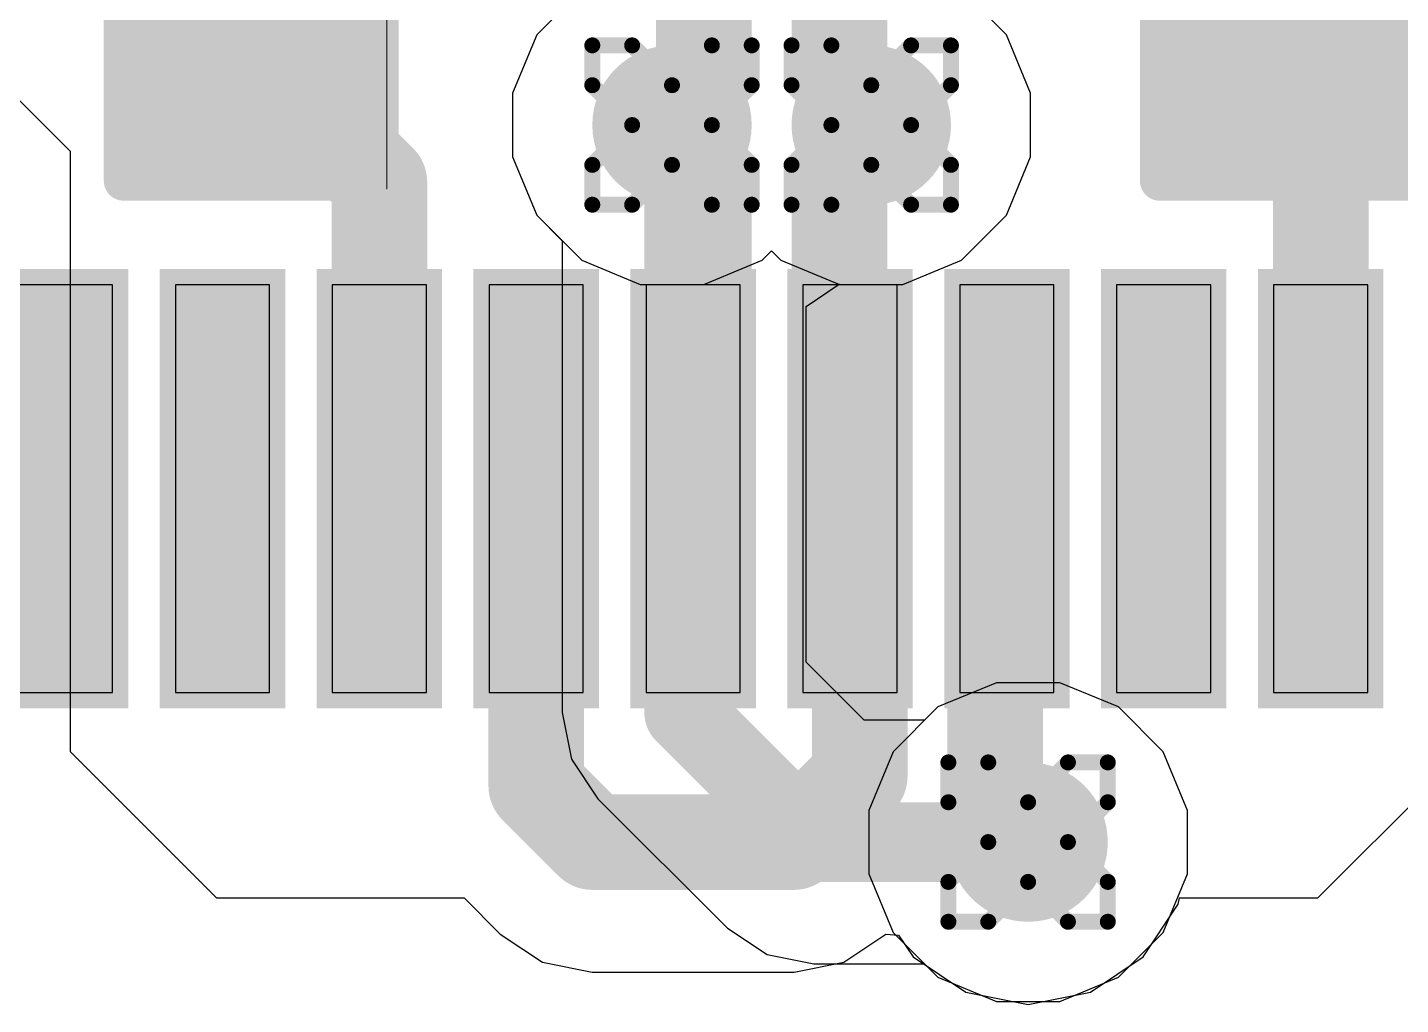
# Model space of a CAD drawing. Header units: inches. Extents: x -0.5 to 14, y -0.2 to 4.7.
# Drawn here: x 0.3329 to 0.5052, y 0.0666 to 0.1892 of the extents above; entities that cross this region are included whole.
import ezdxf

# ---------------------------------------------------------------- set-up
doc = ezdxf.new("R2010")
doc.units = ezdxf.units.IN
doc.header["$MEASUREMENT"] = 0
for name, color, linetype in [('Bottom Layer', 5, 'Continuous'), ('Drill Drawing', 1, 'Continuous'), ('GND', 16, 'Continuous'), ('POWER', 76, 'Continuous'), ('Top Layer', 1, 'Continuous'), ('Top Overlay', 2, 'Continuous'), ('Top Paste', 8, 'Continuous'), ('Top Solder', 216, 'Continuous'), ('Via Holes', 16, 'Continuous')]:
    doc.layers.add(name, color=color, linetype=linetype)

# ---------------------------------------------------------------- blocks, each defined once
blk = doc.blocks.new('KH_TYPE_C_16P_17')
at = {"layer": 'Top Layer'}
for points in [[(-0.09449, 0.12067), (-0.08268, 0.12067), (-0.08268, 0.06949), (-0.09449, 0.06949)], [(-0.07481, 0.12067), (-0.063, 0.12067), (-0.063, 0.06949), (-0.07481, 0.06949)], [(-0.05512, 0.12067), (-0.04331, 0.12067), (-0.04331, 0.06949), (-0.05512, 0.06949)], [(-0.03544, 0.12067), (-0.02363, 0.12067), (-0.02363, 0.06949), (-0.03544, 0.06949)], [(-0.01575, 0.12067), (-0.00394, 0.12067), (-0.00394, 0.06949), (-0.01575, 0.06949)], [(0.00393, 0.12067), (0.01574, 0.12067), (0.01574, 0.06949), (0.00393, 0.06949)], [(0.02362, 0.12067), (0.03543, 0.12067), (0.03543, 0.06949), (0.02362, 0.06949)], [(0.04329, 0.12067), (0.0551, 0.12067), (0.0551, 0.06949), (0.04329, 0.06949)], [(0.06299, 0.12067), (0.0748, 0.12067), (0.0748, 0.06949), (0.06299, 0.06949)]]:
    blk.add_hatch(color=1, dxfattribs=at).paths.add_polyline_path(points)
at = {"layer": 'Top Solder'}
for points in [[(-0.10827, 0.12264), (-0.09252, 0.12264), (-0.09252, 0.06752), (-0.10827, 0.06752)], [(-0.09646, 0.12264), (-0.08071, 0.12264), (-0.08071, 0.06752), (-0.09646, 0.06752)], [(-0.07678, 0.12264), (-0.06103, 0.12264), (-0.06103, 0.06752), (-0.07678, 0.06752)], [(-0.05709, 0.12264), (-0.04134, 0.12264), (-0.04134, 0.06752), (-0.05709, 0.06752)], [(-0.03741, 0.12264), (-0.02166, 0.12264), (-0.02166, 0.06752), (-0.03741, 0.06752)], [(-0.01772, 0.12264), (-0.00197, 0.12264), (-0.00197, 0.06752), (-0.01772, 0.06752)], [(0.00196, 0.12264), (0.01771, 0.12264), (0.01771, 0.06752), (0.00196, 0.06752)], [(0.02165, 0.12264), (0.0374, 0.12264), (0.0374, 0.06752), (0.02165, 0.06752)], [(0.04132, 0.12264), (0.05707, 0.12264), (0.05707, 0.06752), (0.04132, 0.06752)], [(0.06102, 0.12264), (0.07677, 0.12264), (0.07677, 0.06752), (0.06102, 0.06752)]]:
    blk.add_hatch(color=216, dxfattribs=at).paths.add_polyline_path(points)
at = {"layer": 'Top Paste'}
for p, q in [((-0.08268, 0.12067), (-0.1063, 0.12067)), ((-0.08268, 0.06949), (-0.08268, 0.12067)), ((-0.063, 0.12067), (-0.07481, 0.12067)), ((-0.07481, 0.12067), (-0.07481, 0.06949)), ((-0.063, 0.06949), (-0.063, 0.12067)), ((-0.04331, 0.12067), (-0.05512, 0.12067)), ((-0.05512, 0.12067), (-0.05512, 0.06949)), ((-0.04331, 0.06949), (-0.04331, 0.12067)), ((-0.02363, 0.12067), (-0.03544, 0.12067)), ((-0.03544, 0.12067), (-0.03544, 0.06949)), ((-0.02363, 0.06949), (-0.02363, 0.12067)), ((-0.00394, 0.12067), (-0.01575, 0.12067)), ((-0.01575, 0.12067), (-0.01575, 0.06949)), ((-0.00394, 0.06949), (-0.00394, 0.12067)), ((0.01574, 0.12067), (0.00393, 0.12067)), ((0.00393, 0.12067), (0.00393, 0.06949)), ((0.01574, 0.06949), (0.01574, 0.12067)), ((0.03543, 0.12067), (0.02362, 0.12067)), ((0.02362, 0.12067), (0.02362, 0.06949)), ((0.03543, 0.06949), (0.03543, 0.12067)), ((0.0551, 0.12067), (0.04329, 0.12067)), ((0.04329, 0.12067), (0.04329, 0.06949)), ((0.0551, 0.06949), (0.0551, 0.12067)), ((0.0748, 0.12067), (0.06299, 0.12067)), ((0.06299, 0.12067), (0.06299, 0.06949)), ((0.0748, 0.06949), (0.0748, 0.12067)), ((-0.09449, 0.06949), (-0.08268, 0.06949)), ((-0.07481, 0.06949), (-0.063, 0.06949)), ((-0.05512, 0.06949), (-0.04331, 0.06949)), ((-0.03544, 0.06949), (-0.02363, 0.06949)), ((-0.01575, 0.06949), (-0.00394, 0.06949)), ((0.00393, 0.06949), (0.01574, 0.06949)), ((0.02362, 0.06949), (0.03543, 0.06949)), ((0.04329, 0.06949), (0.0551, 0.06949)), ((0.06299, 0.06949), (0.0748, 0.06949))]:
    blk.add_line(p, q, dxfattribs=at)
blk = doc.blocks.new('R___0402_18')
at = {"layer": 'Top Layer'}
for points in [[(-0.0275, -0.0125), (-0.0275, 0.0125), (-0.0095, 0.0125), (-0.0095, -0.0125)], [(0.0095, -0.0125), (0.0095, 0.0125), (0.0275, 0.0125), (0.0275, -0.0125)]]:
    blk.add_hatch(color=1, dxfattribs=at).paths.add_polyline_path(points)
at = {"layer": 'Top Paste'}
for points in [[(-0.0275, -0.0125), (-0.0275, 0.0125), (-0.0095, 0.0125), (-0.0095, -0.0125)], [(0.0095, -0.0125), (0.0095, 0.0125), (0.0275, 0.0125), (0.0275, -0.0125)]]:
    blk.add_hatch(color=8, dxfattribs=at).paths.add_polyline_path(points)
at = {"layer": 'Top Solder'}
for points in [[(-0.02967, -0.01467), (-0.02967, 0.01467), (-0.00733, 0.01467), (-0.00733, -0.01467)], [(0.00733, -0.01467), (0.00733, 0.01467), (0.02967, 0.01467), (0.02967, -0.01467)]]:
    blk.add_hatch(color=216, dxfattribs=at).paths.add_polyline_path(points)
at = {"layer": 'Top Overlay'}
for points in [[(-0.031, 0.016, 0.005, 0.005, 0), (0.031, 0.016, 0.005, 0.005, 0)], [(-0.031, 0.016, 0.005, 0.005, 0), (-0.031, -0.016, 0.005, 0.005, 0)], [(0.031, 0.016, 0.005, 0.005, 0), (0.031, -0.016, 0.005, 0.005, 0)], [(-0.031, -0.016, 0.005, 0.005, 0), (0.031, -0.016, 0.005, 0.005, 0)], [(-0.032, -0.017, 0.000127, 0.000127, 0), (0.032, -0.017, 0.000127, 0.000127, 0)]]:
    blk.add_lwpolyline(points, format="xyseb", dxfattribs=at)
for points in [[(-0.03225, 0.016, 0.0025, 0.0025, 1), (-0.02975, 0.016, 0.0025, 0.0025, 1)], [(-0.03225, 0.016, 0.0025, 0.0025, 1), (-0.02975, 0.016, 0.0025, 0.0025, 1)], [(0.02975, 0.016, 0.0025, 0.0025, 1), (0.03225, 0.016, 0.0025, 0.0025, 1)], [(0.02975, 0.016, 0.0025, 0.0025, 1), (0.03225, 0.016, 0.0025, 0.0025, 1)], [(-0.03225, -0.016, 0.0025, 0.0025, 1), (-0.02975, -0.016, 0.0025, 0.0025, 1)], [(-0.03225, -0.016, 0.0025, 0.0025, 1), (-0.02975, -0.016, 0.0025, 0.0025, 1)], [(0.02975, -0.016, 0.0025, 0.0025, 1), (0.03225, -0.016, 0.0025, 0.0025, 1)], [(0.02975, -0.016, 0.0025, 0.0025, 1), (0.03225, -0.016, 0.0025, 0.0025, 1)], [(-0.03203, -0.017, 0.0000635, 0.0000635, 1), (-0.03197, -0.017, 0.0000635, 0.0000635, 1)], [(0.03197, -0.017, 0.0000635, 0.0000635, 1), (0.03203, -0.017, 0.0000635, 0.0000635, 1)]]:
    blk.add_lwpolyline(points, format="xyseb", close=True, dxfattribs=at)
blk = doc.blocks.new('R___0402_19')
at = {"layer": 'Top Layer'}
for points in [[(-0.0275, -0.0125), (-0.0275, 0.0125), (-0.0095, 0.0125), (-0.0095, -0.0125)], [(0.0095, -0.0125), (0.0095, 0.0125), (0.0275, 0.0125), (0.0275, -0.0125)]]:
    blk.add_hatch(color=1, dxfattribs=at).paths.add_polyline_path(points)
at = {"layer": 'Top Paste'}
for points in [[(-0.0275, -0.0125), (-0.0275, 0.0125), (-0.0095, 0.0125), (-0.0095, -0.0125)], [(0.0095, -0.0125), (0.0095, 0.0125), (0.0275, 0.0125), (0.0275, -0.0125)]]:
    blk.add_hatch(color=8, dxfattribs=at).paths.add_polyline_path(points)
at = {"layer": 'Top Solder'}
for points in [[(-0.02967, -0.01467), (-0.02967, 0.01467), (-0.00733, 0.01467), (-0.00733, -0.01467)], [(0.00733, -0.01467), (0.00733, 0.01467), (0.02967, 0.01467), (0.02967, -0.01467)]]:
    blk.add_hatch(color=216, dxfattribs=at).paths.add_polyline_path(points)
at = {"layer": 'Top Overlay'}
for points in [[(-0.031, 0.016, 0.005, 0.005, 0), (0.031, 0.016, 0.005, 0.005, 0)], [(-0.031, 0.016, 0.005, 0.005, 0), (-0.031, -0.016, 0.005, 0.005, 0)], [(0.031, 0.016, 0.005, 0.005, 0), (0.031, -0.016, 0.005, 0.005, 0)], [(-0.031, -0.016, 0.005, 0.005, 0), (0.031, -0.016, 0.005, 0.005, 0)], [(-0.032, -0.017, 0.000127, 0.000127, 0), (0.032, -0.017, 0.000127, 0.000127, 0)]]:
    blk.add_lwpolyline(points, format="xyseb", dxfattribs=at)
for points in [[(-0.03225, 0.016, 0.0025, 0.0025, 1), (-0.02975, 0.016, 0.0025, 0.0025, 1)], [(-0.03225, 0.016, 0.0025, 0.0025, 1), (-0.02975, 0.016, 0.0025, 0.0025, 1)], [(0.02975, 0.016, 0.0025, 0.0025, 1), (0.03225, 0.016, 0.0025, 0.0025, 1)], [(0.02975, 0.016, 0.0025, 0.0025, 1), (0.03225, 0.016, 0.0025, 0.0025, 1)], [(-0.03225, -0.016, 0.0025, 0.0025, 1), (-0.02975, -0.016, 0.0025, 0.0025, 1)], [(-0.03225, -0.016, 0.0025, 0.0025, 1), (-0.02975, -0.016, 0.0025, 0.0025, 1)], [(0.02975, -0.016, 0.0025, 0.0025, 1), (0.03225, -0.016, 0.0025, 0.0025, 1)], [(0.02975, -0.016, 0.0025, 0.0025, 1), (0.03225, -0.016, 0.0025, 0.0025, 1)], [(-0.03203, -0.017, 0.0000635, 0.0000635, 1), (-0.03197, -0.017, 0.0000635, 0.0000635, 1)], [(0.03197, -0.017, 0.0000635, 0.0000635, 1), (0.03203, -0.017, 0.0000635, 0.0000635, 1)]]:
    blk.add_lwpolyline(points, format="xyseb", close=True, dxfattribs=at)

msp = doc.modelspace()

# ---------------------------------------------------------------- hatches: boundary and pattern name
at = {"layer": 'Bottom Layer'}
h = msp.add_hatch(color=5, dxfattribs=at)
edge = h.paths.add_edge_path()
edge.add_arc((0.41379, 0.177), 0.01, 0, 360)
h = msp.add_hatch(color=5, dxfattribs=at)
edge = h.paths.add_edge_path()
edge.add_arc((0.43879, 0.177), 0.01, 0, 360)
h = msp.add_hatch(color=5, dxfattribs=at)
edge = h.paths.add_edge_path()
edge.add_arc((0.45847, 0.087), 0.01, 0, 360)
at = {"layer": 'GND'}
h = msp.add_hatch(color=16, dxfattribs=at)
edge = h.paths.add_edge_path()
edge.add_arc((0.41379, 0.177), 0.01, 0, 360)
h = msp.add_hatch(color=16, dxfattribs=at)
edge = h.paths.add_edge_path()
edge.add_arc((0.43879, 0.177), 0.01, 0, 360)
h = msp.add_hatch(color=16, dxfattribs=at)
edge = h.paths.add_edge_path()
edge.add_arc((0.45847, 0.087), 0.01, 0, 360)
at = {"layer": 'POWER'}
h = msp.add_hatch(color=76, dxfattribs=at)
edge = h.paths.add_edge_path()
edge.add_arc((0.41379, 0.177), 0.01, 0, 360)
h = msp.add_hatch(color=76, dxfattribs=at)
edge = h.paths.add_edge_path()
edge.add_arc((0.43879, 0.177), 0.01, 0, 360)
h = msp.add_hatch(color=76, dxfattribs=at)
edge = h.paths.add_edge_path()
edge.add_arc((0.45847, 0.087), 0.01, 0, 360)
at = {"layer": 'Top Layer'}
h = msp.add_hatch(color=1, dxfattribs=at)
edge = h.paths.add_edge_path()
edge.add_arc((0.41379, 0.177), 0.01, 0, 360)
h = msp.add_hatch(color=1, dxfattribs=at)
edge = h.paths.add_edge_path()
edge.add_arc((0.43879, 0.177), 0.01, 0, 360)
h = msp.add_hatch(color=1, dxfattribs=at)
edge = h.paths.add_edge_path()
edge.add_arc((0.45847, 0.087), 0.01, 0, 360)
at = {"layer": 'Via Holes'}
h = msp.add_hatch(color=7, dxfattribs=at)
edge = h.paths.add_edge_path()
edge.add_arc((0.41379, 0.177), 0.005, 0, 360)
h = msp.add_hatch(color=7, dxfattribs=at)
edge = h.paths.add_edge_path()
edge.add_arc((0.43879, 0.177), 0.005, 0, 360)
h = msp.add_hatch(color=7, dxfattribs=at)
edge = h.paths.add_edge_path()
edge.add_arc((0.45847, 0.087), 0.005, 0, 360)

# ---------------------------------------------------------------- linework, layer by layer
at = {"layer": 'Bottom Layer'}
for p, q in [((0.40246, 0.19396), (0.39683, 0.18833)), ((0.45574, 0.18833), (0.45012, 0.19396)), ((0.39683, 0.18833), (0.39379, 0.18098)), ((0.45879, 0.18098), (0.45574, 0.18833)), ((0.39379, 0.18098), (0.39379, 0.17302)), ((0.45879, 0.17302), (0.45879, 0.18098)), ((0.39379, 0.17302), (0.39683, 0.16567)), ((0.45574, 0.16567), (0.45879, 0.17302)), ((0.39683, 0.16567), (0.40003, 0.16248)), ((0.45012, 0.16004), (0.45574, 0.16567)), ((0.40003, 0.16248), (0.40003, 0.10325)), ((0.44277, 0.157), (0.45012, 0.16004)), ((0.43061, 0.15424), (0.43477, 0.15702)), ((0.43477, 0.15702), (0.43481, 0.157)), ((0.43481, 0.157), (0.44277, 0.157)), ((0.43061, 0.10959), (0.43061, 0.15424)), ((0.4379, 0.10229), (0.43061, 0.10959)), ((0.4545, 0.107), (0.44714, 0.10396)), ((0.46245, 0.107), (0.4545, 0.107)), ((0.4698, 0.10396), (0.46245, 0.107)), ((0.44714, 0.10396), (0.44548, 0.10229)), ((0.47543, 0.09833), (0.4698, 0.10396)), ((0.40003, 0.10325), (0.40119, 0.0974)), ((0.44548, 0.10229), (0.4379, 0.10229)), ((0.47847, 0.09098), (0.47543, 0.09833)), ((0.40119, 0.0974), (0.4045, 0.09244)), ((0.4045, 0.09244), (0.42076, 0.07619)), ((0.47847, 0.08302), (0.47847, 0.09098)), ((0.47543, 0.07567), (0.47847, 0.08302)), ((0.42076, 0.07619), (0.42572, 0.07287)), ((0.4698, 0.07004), (0.47543, 0.07567)), ((0.42572, 0.07287), (0.43157, 0.07171)), ((0.43157, 0.07171), (0.44548, 0.07171)), ((0.44548, 0.07171), (0.44714, 0.07004)), ((0.44714, 0.07004), (0.4545, 0.067)), ((0.46245, 0.067), (0.4698, 0.07004)), ((0.4545, 0.067), (0.46245, 0.067))]:
    msp.add_line(p, q, dxfattribs=at)
for points in [[(0.43479, 0.18316, 0.01, 0.01, 0), (0.43479, 0.29176, 0.01, 0.01, 0)], [(0.41779, 0.18316, 0.01, 0.01, 0), (0.41779, 0.28472, 0.01, 0.01, 0)], [(0.41379, 0.17916, 0.01, 0.01, 0), (0.41779, 0.18316, 0.01, 0.01, 0)], [(0.43479, 0.18316, 0.01, 0.01, 0), (0.43879, 0.17916, 0.01, 0.01, 0)], [(0.41379, 0.177, 0.01, 0.01, 0), (0.41379, 0.17916, 0.01, 0.01, 0)], [(0.43879, 0.177, 0.01, 0.01, 0), (0.43879, 0.17916, 0.01, 0.01, 0)], [(0.41379, 0.177, 0.01, 0.01, 0), (0.41532, 0.17547, 0.01, 0.01, 0)], [(0.41532, 0.10325, 0.01, 0.01, 0), (0.41532, 0.17547, 0.01, 0.01, 0)], [(0.41532, 0.10325, 0.01, 0.01, 0), (0.43157, 0.087, 0.01, 0.01, 0)], [(0.43157, 0.087, 0.01, 0.01, 0), (0.45847, 0.087, 0.01, 0.01, 0)]]:
    msp.add_lwpolyline(points, format="xyseb", dxfattribs=at)
for points in [[(0.41529, 0.18316, 0.005, 0.005, 1), (0.42029, 0.18316, 0.005, 0.005, 1)], [(0.41529, 0.18316, 0.005, 0.005, 1), (0.42029, 0.18316, 0.005, 0.005, 1)], [(0.43229, 0.18316, 0.005, 0.005, 1), (0.43729, 0.18316, 0.005, 0.005, 1)], [(0.43229, 0.18316, 0.005, 0.005, 1), (0.43729, 0.18316, 0.005, 0.005, 1)], [(0.41129, 0.17916, 0.005, 0.005, 1), (0.41629, 0.17916, 0.005, 0.005, 1)], [(0.41129, 0.17916, 0.005, 0.005, 1), (0.41629, 0.17916, 0.005, 0.005, 1)], [(0.43629, 0.17916, 0.005, 0.005, 1), (0.44129, 0.17916, 0.005, 0.005, 1)], [(0.43629, 0.17916, 0.005, 0.005, 1), (0.44129, 0.17916, 0.005, 0.005, 1)], [(0.41129, 0.177, 0.005, 0.005, 1), (0.41629, 0.177, 0.005, 0.005, 1)], [(0.41129, 0.177, 0.005, 0.005, 1), (0.41629, 0.177, 0.005, 0.005, 1)], [(0.43629, 0.177, 0.005, 0.005, 1), (0.44129, 0.177, 0.005, 0.005, 1)], [(0.41282, 0.17547, 0.005, 0.005, 1), (0.41782, 0.17547, 0.005, 0.005, 1)], [(0.41282, 0.17547, 0.005, 0.005, 1), (0.41782, 0.17547, 0.005, 0.005, 1)], [(0.41282, 0.10325, 0.005, 0.005, 1), (0.41782, 0.10325, 0.005, 0.005, 1)], [(0.41282, 0.10325, 0.005, 0.005, 1), (0.41782, 0.10325, 0.005, 0.005, 1)], [(0.42907, 0.087, 0.005, 0.005, 1), (0.43407, 0.087, 0.005, 0.005, 1)], [(0.42907, 0.087, 0.005, 0.005, 1), (0.43407, 0.087, 0.005, 0.005, 1)], [(0.45597, 0.087, 0.005, 0.005, 1), (0.46097, 0.087, 0.005, 0.005, 1)]]:
    msp.add_lwpolyline(points, format="xyseb", close=True, dxfattribs=at)
at = {"layer": 'Drill Drawing'}
for points in [[(0.40379, 0.182, 0.002, 0.002, 0), (0.40379, 0.187, 0.002, 0.002, 0)], [(0.40379, 0.187, 0.002, 0.002, 0), (0.40879, 0.187, 0.002, 0.002, 0)], [(0.40879, 0.187, 0.002, 0.002, 0), (0.41379, 0.182, 0.002, 0.002, 0)], [(0.41379, 0.182, 0.002, 0.002, 0), (0.41879, 0.187, 0.002, 0.002, 0)], [(0.41879, 0.187, 0.002, 0.002, 0), (0.42379, 0.187, 0.002, 0.002, 0)], [(0.42379, 0.182, 0.002, 0.002, 0), (0.42379, 0.187, 0.002, 0.002, 0)], [(0.42879, 0.182, 0.002, 0.002, 0), (0.42879, 0.187, 0.002, 0.002, 0)], [(0.42879, 0.187, 0.002, 0.002, 0), (0.43379, 0.187, 0.002, 0.002, 0)], [(0.43379, 0.187, 0.002, 0.002, 0), (0.43879, 0.182, 0.002, 0.002, 0)], [(0.43879, 0.182, 0.002, 0.002, 0), (0.44379, 0.187, 0.002, 0.002, 0)], [(0.44379, 0.187, 0.002, 0.002, 0), (0.44879, 0.187, 0.002, 0.002, 0)], [(0.44879, 0.182, 0.002, 0.002, 0), (0.44879, 0.187, 0.002, 0.002, 0)], [(0.40379, 0.182, 0.002, 0.002, 0), (0.40879, 0.177, 0.002, 0.002, 0)], [(0.41879, 0.177, 0.002, 0.002, 0), (0.42379, 0.182, 0.002, 0.002, 0)], [(0.42879, 0.182, 0.002, 0.002, 0), (0.43379, 0.177, 0.002, 0.002, 0)], [(0.44379, 0.177, 0.002, 0.002, 0), (0.44879, 0.182, 0.002, 0.002, 0)], [(0.40379, 0.172, 0.002, 0.002, 0), (0.40879, 0.177, 0.002, 0.002, 0)], [(0.41879, 0.177, 0.002, 0.002, 0), (0.42379, 0.172, 0.002, 0.002, 0)], [(0.42879, 0.172, 0.002, 0.002, 0), (0.43379, 0.177, 0.002, 0.002, 0)], [(0.44379, 0.177, 0.002, 0.002, 0), (0.44879, 0.172, 0.002, 0.002, 0)], [(0.40379, 0.167, 0.002, 0.002, 0), (0.40379, 0.172, 0.002, 0.002, 0)], [(0.40879, 0.167, 0.002, 0.002, 0), (0.41379, 0.172, 0.002, 0.002, 0)], [(0.41379, 0.172, 0.002, 0.002, 0), (0.41879, 0.167, 0.002, 0.002, 0)], [(0.42379, 0.167, 0.002, 0.002, 0), (0.42379, 0.172, 0.002, 0.002, 0)], [(0.42879, 0.167, 0.002, 0.002, 0), (0.42879, 0.172, 0.002, 0.002, 0)], [(0.43379, 0.167, 0.002, 0.002, 0), (0.43879, 0.172, 0.002, 0.002, 0)], [(0.43879, 0.172, 0.002, 0.002, 0), (0.44379, 0.167, 0.002, 0.002, 0)], [(0.44879, 0.167, 0.002, 0.002, 0), (0.44879, 0.172, 0.002, 0.002, 0)], [(0.40379, 0.167, 0.002, 0.002, 0), (0.40879, 0.167, 0.002, 0.002, 0)], [(0.41879, 0.167, 0.002, 0.002, 0), (0.42379, 0.167, 0.002, 0.002, 0)], [(0.42879, 0.167, 0.002, 0.002, 0), (0.43379, 0.167, 0.002, 0.002, 0)], [(0.44379, 0.167, 0.002, 0.002, 0), (0.44879, 0.167, 0.002, 0.002, 0)], [(0.44847, 0.092, 0.002, 0.002, 0), (0.44847, 0.097, 0.002, 0.002, 0)], [(0.44847, 0.097, 0.002, 0.002, 0), (0.45347, 0.097, 0.002, 0.002, 0)], [(0.45347, 0.097, 0.002, 0.002, 0), (0.45847, 0.092, 0.002, 0.002, 0)], [(0.45847, 0.092, 0.002, 0.002, 0), (0.46347, 0.097, 0.002, 0.002, 0)], [(0.46347, 0.097, 0.002, 0.002, 0), (0.46847, 0.097, 0.002, 0.002, 0)], [(0.46847, 0.092, 0.002, 0.002, 0), (0.46847, 0.097, 0.002, 0.002, 0)], [(0.44847, 0.092, 0.002, 0.002, 0), (0.45347, 0.087, 0.002, 0.002, 0)], [(0.46347, 0.087, 0.002, 0.002, 0), (0.46847, 0.092, 0.002, 0.002, 0)], [(0.44847, 0.082, 0.002, 0.002, 0), (0.45347, 0.087, 0.002, 0.002, 0)], [(0.46347, 0.087, 0.002, 0.002, 0), (0.46847, 0.082, 0.002, 0.002, 0)], [(0.44847, 0.077, 0.002, 0.002, 0), (0.44847, 0.082, 0.002, 0.002, 0)], [(0.45347, 0.077, 0.002, 0.002, 0), (0.45847, 0.082, 0.002, 0.002, 0)], [(0.45847, 0.082, 0.002, 0.002, 0), (0.46347, 0.077, 0.002, 0.002, 0)], [(0.46847, 0.077, 0.002, 0.002, 0), (0.46847, 0.082, 0.002, 0.002, 0)], [(0.44847, 0.077, 0.002, 0.002, 0), (0.45347, 0.077, 0.002, 0.002, 0)], [(0.46347, 0.077, 0.002, 0.002, 0), (0.46847, 0.077, 0.002, 0.002, 0)]]:
    msp.add_lwpolyline(points, format="xyseb", dxfattribs=at)
for points in [[(0.40329, 0.187, 0.001, 0.001, 1), (0.40429, 0.187, 0.001, 0.001, 1)], [(0.40329, 0.187, 0.001, 0.001, 1), (0.40429, 0.187, 0.001, 0.001, 1)], [(0.40829, 0.187, 0.001, 0.001, 1), (0.40929, 0.187, 0.001, 0.001, 1)], [(0.40829, 0.187, 0.001, 0.001, 1), (0.40929, 0.187, 0.001, 0.001, 1)], [(0.41829, 0.187, 0.001, 0.001, 1), (0.41929, 0.187, 0.001, 0.001, 1)], [(0.41829, 0.187, 0.001, 0.001, 1), (0.41929, 0.187, 0.001, 0.001, 1)], [(0.42329, 0.187, 0.001, 0.001, 1), (0.42429, 0.187, 0.001, 0.001, 1)], [(0.42329, 0.187, 0.001, 0.001, 1), (0.42429, 0.187, 0.001, 0.001, 1)], [(0.42829, 0.187, 0.001, 0.001, 1), (0.42929, 0.187, 0.001, 0.001, 1)], [(0.42829, 0.187, 0.001, 0.001, 1), (0.42929, 0.187, 0.001, 0.001, 1)], [(0.43329, 0.187, 0.001, 0.001, 1), (0.43429, 0.187, 0.001, 0.001, 1)], [(0.43329, 0.187, 0.001, 0.001, 1), (0.43429, 0.187, 0.001, 0.001, 1)], [(0.44329, 0.187, 0.001, 0.001, 1), (0.44429, 0.187, 0.001, 0.001, 1)], [(0.44329, 0.187, 0.001, 0.001, 1), (0.44429, 0.187, 0.001, 0.001, 1)], [(0.44829, 0.187, 0.001, 0.001, 1), (0.44929, 0.187, 0.001, 0.001, 1)], [(0.44829, 0.187, 0.001, 0.001, 1), (0.44929, 0.187, 0.001, 0.001, 1)], [(0.40329, 0.182, 0.001, 0.001, 1), (0.40429, 0.182, 0.001, 0.001, 1)], [(0.40329, 0.182, 0.001, 0.001, 1), (0.40429, 0.182, 0.001, 0.001, 1)], [(0.41329, 0.182, 0.001, 0.001, 1), (0.41429, 0.182, 0.001, 0.001, 1)], [(0.41329, 0.182, 0.001, 0.001, 1), (0.41429, 0.182, 0.001, 0.001, 1)], [(0.42329, 0.182, 0.001, 0.001, 1), (0.42429, 0.182, 0.001, 0.001, 1)], [(0.42329, 0.182, 0.001, 0.001, 1), (0.42429, 0.182, 0.001, 0.001, 1)], [(0.42829, 0.182, 0.001, 0.001, 1), (0.42929, 0.182, 0.001, 0.001, 1)], [(0.42829, 0.182, 0.001, 0.001, 1), (0.42929, 0.182, 0.001, 0.001, 1)], [(0.43829, 0.182, 0.001, 0.001, 1), (0.43929, 0.182, 0.001, 0.001, 1)], [(0.43829, 0.182, 0.001, 0.001, 1), (0.43929, 0.182, 0.001, 0.001, 1)], [(0.44829, 0.182, 0.001, 0.001, 1), (0.44929, 0.182, 0.001, 0.001, 1)], [(0.44829, 0.182, 0.001, 0.001, 1), (0.44929, 0.182, 0.001, 0.001, 1)], [(0.40829, 0.177, 0.001, 0.001, 1), (0.40929, 0.177, 0.001, 0.001, 1)], [(0.40829, 0.177, 0.001, 0.001, 1), (0.40929, 0.177, 0.001, 0.001, 1)], [(0.41829, 0.177, 0.001, 0.001, 1), (0.41929, 0.177, 0.001, 0.001, 1)], [(0.41829, 0.177, 0.001, 0.001, 1), (0.41929, 0.177, 0.001, 0.001, 1)], [(0.43329, 0.177, 0.001, 0.001, 1), (0.43429, 0.177, 0.001, 0.001, 1)], [(0.43329, 0.177, 0.001, 0.001, 1), (0.43429, 0.177, 0.001, 0.001, 1)], [(0.44329, 0.177, 0.001, 0.001, 1), (0.44429, 0.177, 0.001, 0.001, 1)], [(0.44329, 0.177, 0.001, 0.001, 1), (0.44429, 0.177, 0.001, 0.001, 1)], [(0.40329, 0.172, 0.001, 0.001, 1), (0.40429, 0.172, 0.001, 0.001, 1)], [(0.40329, 0.172, 0.001, 0.001, 1), (0.40429, 0.172, 0.001, 0.001, 1)], [(0.41329, 0.172, 0.001, 0.001, 1), (0.41429, 0.172, 0.001, 0.001, 1)], [(0.41329, 0.172, 0.001, 0.001, 1), (0.41429, 0.172, 0.001, 0.001, 1)], [(0.42329, 0.172, 0.001, 0.001, 1), (0.42429, 0.172, 0.001, 0.001, 1)], [(0.42329, 0.172, 0.001, 0.001, 1), (0.42429, 0.172, 0.001, 0.001, 1)], [(0.42829, 0.172, 0.001, 0.001, 1), (0.42929, 0.172, 0.001, 0.001, 1)], [(0.42829, 0.172, 0.001, 0.001, 1), (0.42929, 0.172, 0.001, 0.001, 1)], [(0.43829, 0.172, 0.001, 0.001, 1), (0.43929, 0.172, 0.001, 0.001, 1)], [(0.43829, 0.172, 0.001, 0.001, 1), (0.43929, 0.172, 0.001, 0.001, 1)], [(0.44829, 0.172, 0.001, 0.001, 1), (0.44929, 0.172, 0.001, 0.001, 1)], [(0.44829, 0.172, 0.001, 0.001, 1), (0.44929, 0.172, 0.001, 0.001, 1)], [(0.40329, 0.167, 0.001, 0.001, 1), (0.40429, 0.167, 0.001, 0.001, 1)], [(0.40329, 0.167, 0.001, 0.001, 1), (0.40429, 0.167, 0.001, 0.001, 1)], [(0.40829, 0.167, 0.001, 0.001, 1), (0.40929, 0.167, 0.001, 0.001, 1)], [(0.40829, 0.167, 0.001, 0.001, 1), (0.40929, 0.167, 0.001, 0.001, 1)], [(0.41829, 0.167, 0.001, 0.001, 1), (0.41929, 0.167, 0.001, 0.001, 1)], [(0.41829, 0.167, 0.001, 0.001, 1), (0.41929, 0.167, 0.001, 0.001, 1)], [(0.42329, 0.167, 0.001, 0.001, 1), (0.42429, 0.167, 0.001, 0.001, 1)], [(0.42329, 0.167, 0.001, 0.001, 1), (0.42429, 0.167, 0.001, 0.001, 1)], [(0.42829, 0.167, 0.001, 0.001, 1), (0.42929, 0.167, 0.001, 0.001, 1)], [(0.42829, 0.167, 0.001, 0.001, 1), (0.42929, 0.167, 0.001, 0.001, 1)], [(0.43329, 0.167, 0.001, 0.001, 1), (0.43429, 0.167, 0.001, 0.001, 1)], [(0.43329, 0.167, 0.001, 0.001, 1), (0.43429, 0.167, 0.001, 0.001, 1)], [(0.44329, 0.167, 0.001, 0.001, 1), (0.44429, 0.167, 0.001, 0.001, 1)], [(0.44329, 0.167, 0.001, 0.001, 1), (0.44429, 0.167, 0.001, 0.001, 1)], [(0.44829, 0.167, 0.001, 0.001, 1), (0.44929, 0.167, 0.001, 0.001, 1)], [(0.44829, 0.167, 0.001, 0.001, 1), (0.44929, 0.167, 0.001, 0.001, 1)], [(0.44797, 0.097, 0.001, 0.001, 1), (0.44897, 0.097, 0.001, 0.001, 1)], [(0.44797, 0.097, 0.001, 0.001, 1), (0.44897, 0.097, 0.001, 0.001, 1)], [(0.45297, 0.097, 0.001, 0.001, 1), (0.45397, 0.097, 0.001, 0.001, 1)], [(0.45297, 0.097, 0.001, 0.001, 1), (0.45397, 0.097, 0.001, 0.001, 1)], [(0.46297, 0.097, 0.001, 0.001, 1), (0.46397, 0.097, 0.001, 0.001, 1)], [(0.46297, 0.097, 0.001, 0.001, 1), (0.46397, 0.097, 0.001, 0.001, 1)], [(0.46797, 0.097, 0.001, 0.001, 1), (0.46897, 0.097, 0.001, 0.001, 1)], [(0.46797, 0.097, 0.001, 0.001, 1), (0.46897, 0.097, 0.001, 0.001, 1)], [(0.44797, 0.092, 0.001, 0.001, 1), (0.44897, 0.092, 0.001, 0.001, 1)], [(0.44797, 0.092, 0.001, 0.001, 1), (0.44897, 0.092, 0.001, 0.001, 1)], [(0.45797, 0.092, 0.001, 0.001, 1), (0.45897, 0.092, 0.001, 0.001, 1)], [(0.45797, 0.092, 0.001, 0.001, 1), (0.45897, 0.092, 0.001, 0.001, 1)], [(0.46797, 0.092, 0.001, 0.001, 1), (0.46897, 0.092, 0.001, 0.001, 1)], [(0.46797, 0.092, 0.001, 0.001, 1), (0.46897, 0.092, 0.001, 0.001, 1)], [(0.45297, 0.087, 0.001, 0.001, 1), (0.45397, 0.087, 0.001, 0.001, 1)], [(0.45297, 0.087, 0.001, 0.001, 1), (0.45397, 0.087, 0.001, 0.001, 1)], [(0.46297, 0.087, 0.001, 0.001, 1), (0.46397, 0.087, 0.001, 0.001, 1)], [(0.46297, 0.087, 0.001, 0.001, 1), (0.46397, 0.087, 0.001, 0.001, 1)], [(0.44797, 0.082, 0.001, 0.001, 1), (0.44897, 0.082, 0.001, 0.001, 1)], [(0.44797, 0.082, 0.001, 0.001, 1), (0.44897, 0.082, 0.001, 0.001, 1)], [(0.45797, 0.082, 0.001, 0.001, 1), (0.45897, 0.082, 0.001, 0.001, 1)], [(0.45797, 0.082, 0.001, 0.001, 1), (0.45897, 0.082, 0.001, 0.001, 1)], [(0.46797, 0.082, 0.001, 0.001, 1), (0.46897, 0.082, 0.001, 0.001, 1)], [(0.46797, 0.082, 0.001, 0.001, 1), (0.46897, 0.082, 0.001, 0.001, 1)], [(0.44797, 0.077, 0.001, 0.001, 1), (0.44897, 0.077, 0.001, 0.001, 1)], [(0.44797, 0.077, 0.001, 0.001, 1), (0.44897, 0.077, 0.001, 0.001, 1)], [(0.45297, 0.077, 0.001, 0.001, 1), (0.45397, 0.077, 0.001, 0.001, 1)], [(0.45297, 0.077, 0.001, 0.001, 1), (0.45397, 0.077, 0.001, 0.001, 1)], [(0.46297, 0.077, 0.001, 0.001, 1), (0.46397, 0.077, 0.001, 0.001, 1)], [(0.46297, 0.077, 0.001, 0.001, 1), (0.46397, 0.077, 0.001, 0.001, 1)], [(0.46797, 0.077, 0.001, 0.001, 1), (0.46897, 0.077, 0.001, 0.001, 1)], [(0.46797, 0.077, 0.001, 0.001, 1), (0.46897, 0.077, 0.001, 0.001, 1)]]:
    msp.add_lwpolyline(points, format="xyseb", close=True, dxfattribs=at)
at = {"layer": 'GND'}
for p, q in [((0.40246, 0.19396), (0.39683, 0.18833)), ((0.45574, 0.18833), (0.45012, 0.19396)), ((0.39683, 0.18833), (0.39379, 0.18098)), ((0.45879, 0.18098), (0.45574, 0.18833)), ((0.39379, 0.18098), (0.39379, 0.17302)), ((0.45879, 0.17302), (0.45879, 0.18098)), ((0.39379, 0.17302), (0.39683, 0.16567)), ((0.45574, 0.16567), (0.45879, 0.17302)), ((0.39683, 0.16567), (0.40246, 0.16004)), ((0.45012, 0.16004), (0.45574, 0.16567)), ((0.42512, 0.16004), (0.42629, 0.16122)), ((0.42629, 0.16122), (0.42746, 0.16004)), ((0.40246, 0.16004), (0.40981, 0.157)), ((0.41777, 0.157), (0.42512, 0.16004)), ((0.42746, 0.16004), (0.43481, 0.157)), ((0.44277, 0.157), (0.45012, 0.16004)), ((0.40981, 0.157), (0.41777, 0.157)), ((0.43481, 0.157), (0.44277, 0.157)), ((0.4545, 0.107), (0.44714, 0.10396)), ((0.46245, 0.107), (0.4545, 0.107)), ((0.4698, 0.10396), (0.46245, 0.107)), ((0.44714, 0.10396), (0.44152, 0.09833)), ((0.47543, 0.09833), (0.4698, 0.10396)), ((0.44152, 0.09833), (0.43847, 0.09098)), ((0.47847, 0.09098), (0.47543, 0.09833)), ((0.43847, 0.09098), (0.43847, 0.08302)), ((0.47847, 0.08302), (0.47847, 0.09098)), ((0.43847, 0.08302), (0.44152, 0.07567)), ((0.47543, 0.07567), (0.47847, 0.08302)), ((0.44152, 0.07567), (0.44714, 0.07004)), ((0.4698, 0.07004), (0.47543, 0.07567)), ((0.44714, 0.07004), (0.4545, 0.067)), ((0.46245, 0.067), (0.4698, 0.07004)), ((0.4545, 0.067), (0.46245, 0.067))]:
    msp.add_line(p, q, dxfattribs=at)
at = {"layer": 'POWER'}
for p, q in [((0.40246, 0.19396), (0.39683, 0.18833)), ((0.45574, 0.18833), (0.45012, 0.19396)), ((0.39683, 0.18833), (0.39379, 0.18098)), ((0.45879, 0.18098), (0.45574, 0.18833)), ((0.39379, 0.18098), (0.39379, 0.17302)), ((0.45879, 0.17302), (0.45879, 0.18098)), ((0.39379, 0.17302), (0.39683, 0.16567)), ((0.45574, 0.16567), (0.45879, 0.17302)), ((0.39683, 0.16567), (0.40246, 0.16004)), ((0.45012, 0.16004), (0.45574, 0.16567)), ((0.42512, 0.16004), (0.42629, 0.16122)), ((0.42629, 0.16122), (0.42746, 0.16004)), ((0.40246, 0.16004), (0.40981, 0.157)), ((0.41777, 0.157), (0.42512, 0.16004)), ((0.42746, 0.16004), (0.43481, 0.157)), ((0.44277, 0.157), (0.45012, 0.16004)), ((0.40981, 0.157), (0.41777, 0.157)), ((0.43481, 0.157), (0.44277, 0.157)), ((0.4545, 0.107), (0.44714, 0.10396)), ((0.46245, 0.107), (0.4545, 0.107)), ((0.4698, 0.10396), (0.46245, 0.107)), ((0.44714, 0.10396), (0.44152, 0.09833)), ((0.47543, 0.09833), (0.4698, 0.10396)), ((0.44152, 0.09833), (0.43847, 0.09098)), ((0.47847, 0.09098), (0.47543, 0.09833)), ((0.43847, 0.09098), (0.43847, 0.08302)), ((0.47847, 0.08302), (0.47847, 0.09098)), ((0.43847, 0.08302), (0.44152, 0.07567)), ((0.47543, 0.07567), (0.47847, 0.08302)), ((0.44152, 0.07567), (0.44714, 0.07004)), ((0.4698, 0.07004), (0.47543, 0.07567)), ((0.44714, 0.07004), (0.4545, 0.067)), ((0.46245, 0.067), (0.4698, 0.07004)), ((0.4545, 0.067), (0.46245, 0.067))]:
    msp.add_line(p, q, dxfattribs=at)
at = {"layer": 'Top Layer'}
for p, q in [((0.32693, 0.18507), (0.33827, 0.17373)), ((0.33827, 0.17373), (0.33827, 0.09836)), ((0.33827, 0.09836), (0.35663, 0.08)), ((0.49483, 0.08), (0.5106, 0.09577)), ((0.35663, 0.08), (0.38772, 0.08)), ((0.38772, 0.08), (0.39225, 0.07546)), ((0.47731, 0.0792), (0.47747, 0.08)), ((0.47747, 0.08), (0.49483, 0.08)), ((0.47289, 0.07258), (0.47731, 0.0792)), ((0.39225, 0.07546), (0.39755, 0.07193)), ((0.43534, 0.07193), (0.44063, 0.07546)), ((0.44063, 0.07546), (0.44223, 0.07531)), ((0.44223, 0.07531), (0.44405, 0.07258)), ((0.44405, 0.07258), (0.45067, 0.06816)), ((0.46628, 0.06816), (0.47289, 0.07258)), ((0.39755, 0.07193), (0.40379, 0.07069)), ((0.40379, 0.07069), (0.4291, 0.07069)), ((0.4291, 0.07069), (0.43534, 0.07193)), ((0.45067, 0.06816), (0.45847, 0.06661)), ((0.45847, 0.06661), (0.46628, 0.06816))]:
    msp.add_line(p, q, dxfattribs=at)
for points in [[(0.43479, 0.18316, 0.012, 0.012, 0), (0.43479, 0.20091, 0.012, 0.012, 0)], [(0.41779, 0.18316, 0.012, 0.012, 0), (0.41779, 0.20034, 0.012, 0.012, 0)], [(0.361, 0.1825, 0.012, 0.012, 0), (0.3645, 0.1825, 0.012, 0.012, 0)], [(0.3645, 0.1825, 0.012, 0.012, 0), (0.3695, 0.1775, 0.012, 0.012, 0)], [(0.41379, 0.17916, 0.012, 0.012, 0), (0.41779, 0.18316, 0.012, 0.012, 0)], [(0.43479, 0.18316, 0.012, 0.012, 0), (0.43879, 0.17916, 0.012, 0.012, 0)], [(0.4895, 0.1815, 0.012, 0.012, 0), (0.49519, 0.17581, 0.012, 0.012, 0)], [(0.41379, 0.177, 0.012, 0.012, 0), (0.41379, 0.17916, 0.012, 0.012, 0)], [(0.43879, 0.177, 0.012, 0.012, 0), (0.43879, 0.17916, 0.012, 0.012, 0)], [(0.3695, 0.17741, 0.012, 0.012, 0), (0.3695, 0.1775, 0.012, 0.012, 0)], [(0.3695, 0.17741, 0.012, 0.012, 0), (0.37708, 0.16983, 0.012, 0.012, 0)], [(0.41379, 0.17484, 0.012, 0.012, 0), (0.41379, 0.177, 0.012, 0.012, 0)], [(0.43879, 0.17484, 0.012, 0.012, 0), (0.43879, 0.177, 0.012, 0.012, 0)], [(0.49519, 0.13136, 0.012, 0.012, 0), (0.49519, 0.17581, 0.012, 0.012, 0)], [(0.41379, 0.17484, 0.012, 0.012, 0), (0.41779, 0.17084, 0.012, 0.012, 0)], [(0.43479, 0.17084, 0.012, 0.012, 0), (0.43879, 0.17484, 0.012, 0.012, 0)], [(0.37708, 0.13136, 0.012, 0.012, 0), (0.37708, 0.16983, 0.012, 0.012, 0)], [(0.41779, 0.1522, 0.012, 0.012, 0), (0.41779, 0.17084, 0.012, 0.012, 0)], [(0.43479, 0.1522, 0.012, 0.012, 0), (0.43479, 0.17084, 0.012, 0.012, 0)], [(0.41645, 0.15086, 0.012, 0.012, 0), (0.41779, 0.1522, 0.012, 0.012, 0)], [(0.41645, 0.13136, 0.012, 0.012, 0), (0.41645, 0.15086, 0.012, 0.012, 0)], [(0.43479, 0.1522, 0.012, 0.012, 0), (0.43734, 0.14965, 0.012, 0.012, 0)], [(0.43734, 0.09524, 0.012, 0.012, 0), (0.43734, 0.14965, 0.012, 0.012, 0)], [(0.39676, 0.09403, 0.012, 0.012, 0), (0.39676, 0.13136, 0.012, 0.012, 0)], [(0.45582, 0.11186, 0.012, 0.012, 0), (0.45582, 0.13136, 0.012, 0.012, 0)], [(0.45434, 0.11038, 0.012, 0.012, 0), (0.45582, 0.11186, 0.012, 0.012, 0)], [(0.45434, 0.0933, 0.012, 0.012, 0), (0.45434, 0.11038, 0.012, 0.012, 0)], [(0.39676, 0.09403, 0.012, 0.012, 0), (0.40379, 0.087, 0.012, 0.012, 0)], [(0.4291, 0.087, 0.012, 0.012, 0), (0.43734, 0.09524, 0.012, 0.012, 0)], [(0.45434, 0.0933, 0.012, 0.012, 0), (0.45847, 0.08916, 0.012, 0.012, 0)], [(0.45847, 0.087, 0.012, 0.012, 0), (0.45847, 0.08916, 0.012, 0.012, 0)], [(0.40379, 0.087, 0.012, 0.012, 0), (0.4291, 0.087, 0.012, 0.012, 0)]]:
    msp.add_lwpolyline(points, format="xyseb", dxfattribs=at)
for points in [[(0.358, 0.1825, 0.006, 0.006, 1), (0.364, 0.1825, 0.006, 0.006, 1)], [(0.3615, 0.1825, 0.006, 0.006, 1), (0.3675, 0.1825, 0.006, 0.006, 1)], [(0.3615, 0.1825, 0.006, 0.006, 1), (0.3675, 0.1825, 0.006, 0.006, 1)], [(0.41479, 0.18316, 0.006, 0.006, 1), (0.42079, 0.18316, 0.006, 0.006, 1)], [(0.41479, 0.18316, 0.006, 0.006, 1), (0.42079, 0.18316, 0.006, 0.006, 1)], [(0.43179, 0.18316, 0.006, 0.006, 1), (0.43779, 0.18316, 0.006, 0.006, 1)], [(0.43179, 0.18316, 0.006, 0.006, 1), (0.43779, 0.18316, 0.006, 0.006, 1)], [(0.4865, 0.1815, 0.006, 0.006, 1), (0.4925, 0.1815, 0.006, 0.006, 1)], [(0.41079, 0.17916, 0.006, 0.006, 1), (0.41679, 0.17916, 0.006, 0.006, 1)], [(0.41079, 0.17916, 0.006, 0.006, 1), (0.41679, 0.17916, 0.006, 0.006, 1)], [(0.43579, 0.17916, 0.006, 0.006, 1), (0.44179, 0.17916, 0.006, 0.006, 1)], [(0.43579, 0.17916, 0.006, 0.006, 1), (0.44179, 0.17916, 0.006, 0.006, 1)], [(0.3665, 0.1775, 0.006, 0.006, 1), (0.3725, 0.1775, 0.006, 0.006, 1)], [(0.3665, 0.1775, 0.006, 0.006, 1), (0.3725, 0.1775, 0.006, 0.006, 1)], [(0.3665, 0.17741, 0.006, 0.006, 1), (0.3725, 0.17741, 0.006, 0.006, 1)], [(0.3665, 0.17741, 0.006, 0.006, 1), (0.3725, 0.17741, 0.006, 0.006, 1)], [(0.41079, 0.177, 0.006, 0.006, 1), (0.41679, 0.177, 0.006, 0.006, 1)], [(0.41079, 0.177, 0.006, 0.006, 1), (0.41679, 0.177, 0.006, 0.006, 1)], [(0.43579, 0.177, 0.006, 0.006, 1), (0.44179, 0.177, 0.006, 0.006, 1)], [(0.43579, 0.177, 0.006, 0.006, 1), (0.44179, 0.177, 0.006, 0.006, 1)], [(0.49219, 0.17581, 0.006, 0.006, 1), (0.49819, 0.17581, 0.006, 0.006, 1)], [(0.49219, 0.17581, 0.006, 0.006, 1), (0.49819, 0.17581, 0.006, 0.006, 1)], [(0.41079, 0.17484, 0.006, 0.006, 1), (0.41679, 0.17484, 0.006, 0.006, 1)], [(0.41079, 0.17484, 0.006, 0.006, 1), (0.41679, 0.17484, 0.006, 0.006, 1)], [(0.43579, 0.17484, 0.006, 0.006, 1), (0.44179, 0.17484, 0.006, 0.006, 1)], [(0.43579, 0.17484, 0.006, 0.006, 1), (0.44179, 0.17484, 0.006, 0.006, 1)], [(0.37408, 0.16983, 0.006, 0.006, 1), (0.38008, 0.16983, 0.006, 0.006, 1)], [(0.37408, 0.16983, 0.006, 0.006, 1), (0.38008, 0.16983, 0.006, 0.006, 1)], [(0.41479, 0.17084, 0.006, 0.006, 1), (0.42079, 0.17084, 0.006, 0.006, 1)], [(0.41479, 0.17084, 0.006, 0.006, 1), (0.42079, 0.17084, 0.006, 0.006, 1)], [(0.43179, 0.17084, 0.006, 0.006, 1), (0.43779, 0.17084, 0.006, 0.006, 1)], [(0.43179, 0.17084, 0.006, 0.006, 1), (0.43779, 0.17084, 0.006, 0.006, 1)], [(0.41345, 0.15086, 0.006, 0.006, 1), (0.41945, 0.15086, 0.006, 0.006, 1)], [(0.41345, 0.15086, 0.006, 0.006, 1), (0.41945, 0.15086, 0.006, 0.006, 1)], [(0.41479, 0.1522, 0.006, 0.006, 1), (0.42079, 0.1522, 0.006, 0.006, 1)], [(0.41479, 0.1522, 0.006, 0.006, 1), (0.42079, 0.1522, 0.006, 0.006, 1)], [(0.43179, 0.1522, 0.006, 0.006, 1), (0.43779, 0.1522, 0.006, 0.006, 1)], [(0.43179, 0.1522, 0.006, 0.006, 1), (0.43779, 0.1522, 0.006, 0.006, 1)], [(0.43434, 0.14965, 0.006, 0.006, 1), (0.44034, 0.14965, 0.006, 0.006, 1)], [(0.43434, 0.14965, 0.006, 0.006, 1), (0.44034, 0.14965, 0.006, 0.006, 1)], [(0.37408, 0.13136, 0.006, 0.006, 1), (0.38008, 0.13136, 0.006, 0.006, 1)], [(0.39376, 0.13136, 0.006, 0.006, 1), (0.39976, 0.13136, 0.006, 0.006, 1)], [(0.41345, 0.13136, 0.006, 0.006, 1), (0.41945, 0.13136, 0.006, 0.006, 1)], [(0.45282, 0.13136, 0.006, 0.006, 1), (0.45882, 0.13136, 0.006, 0.006, 1)], [(0.49219, 0.13136, 0.006, 0.006, 1), (0.49819, 0.13136, 0.006, 0.006, 1)], [(0.45282, 0.11186, 0.006, 0.006, 1), (0.45882, 0.11186, 0.006, 0.006, 1)], [(0.45282, 0.11186, 0.006, 0.006, 1), (0.45882, 0.11186, 0.006, 0.006, 1)], [(0.45134, 0.11038, 0.006, 0.006, 1), (0.45734, 0.11038, 0.006, 0.006, 1)], [(0.45134, 0.11038, 0.006, 0.006, 1), (0.45734, 0.11038, 0.006, 0.006, 1)], [(0.39376, 0.09403, 0.006, 0.006, 1), (0.39976, 0.09403, 0.006, 0.006, 1)], [(0.39376, 0.09403, 0.006, 0.006, 1), (0.39976, 0.09403, 0.006, 0.006, 1)], [(0.43434, 0.09524, 0.006, 0.006, 1), (0.44034, 0.09524, 0.006, 0.006, 1)], [(0.43434, 0.09524, 0.006, 0.006, 1), (0.44034, 0.09524, 0.006, 0.006, 1)], [(0.45134, 0.0933, 0.006, 0.006, 1), (0.45734, 0.0933, 0.006, 0.006, 1)], [(0.45134, 0.0933, 0.006, 0.006, 1), (0.45734, 0.0933, 0.006, 0.006, 1)], [(0.45547, 0.08916, 0.006, 0.006, 1), (0.46147, 0.08916, 0.006, 0.006, 1)], [(0.45547, 0.08916, 0.006, 0.006, 1), (0.46147, 0.08916, 0.006, 0.006, 1)], [(0.40079, 0.087, 0.006, 0.006, 1), (0.40679, 0.087, 0.006, 0.006, 1)], [(0.40079, 0.087, 0.006, 0.006, 1), (0.40679, 0.087, 0.006, 0.006, 1)], [(0.4261, 0.087, 0.006, 0.006, 1), (0.4321, 0.087, 0.006, 0.006, 1)], [(0.4261, 0.087, 0.006, 0.006, 1), (0.4321, 0.087, 0.006, 0.006, 1)], [(0.45547, 0.087, 0.006, 0.006, 1), (0.46147, 0.087, 0.006, 0.006, 1)]]:
    msp.add_lwpolyline(points, format="xyseb", close=True, dxfattribs=at)

# ---------------------------------------------------------------- block references
at = {"rotation": 90}
for name, p in [('R___0402_19', (0.361, 0.201)), ('R___0402_18', (0.491, 0.201))]:
    msp.add_blockref(name, p, dxfattribs=at)
msp.add_blockref('KH_TYPE_C_16P_17', (0.42629, 0.03628))

doc.saveas('drawing.dxf')
